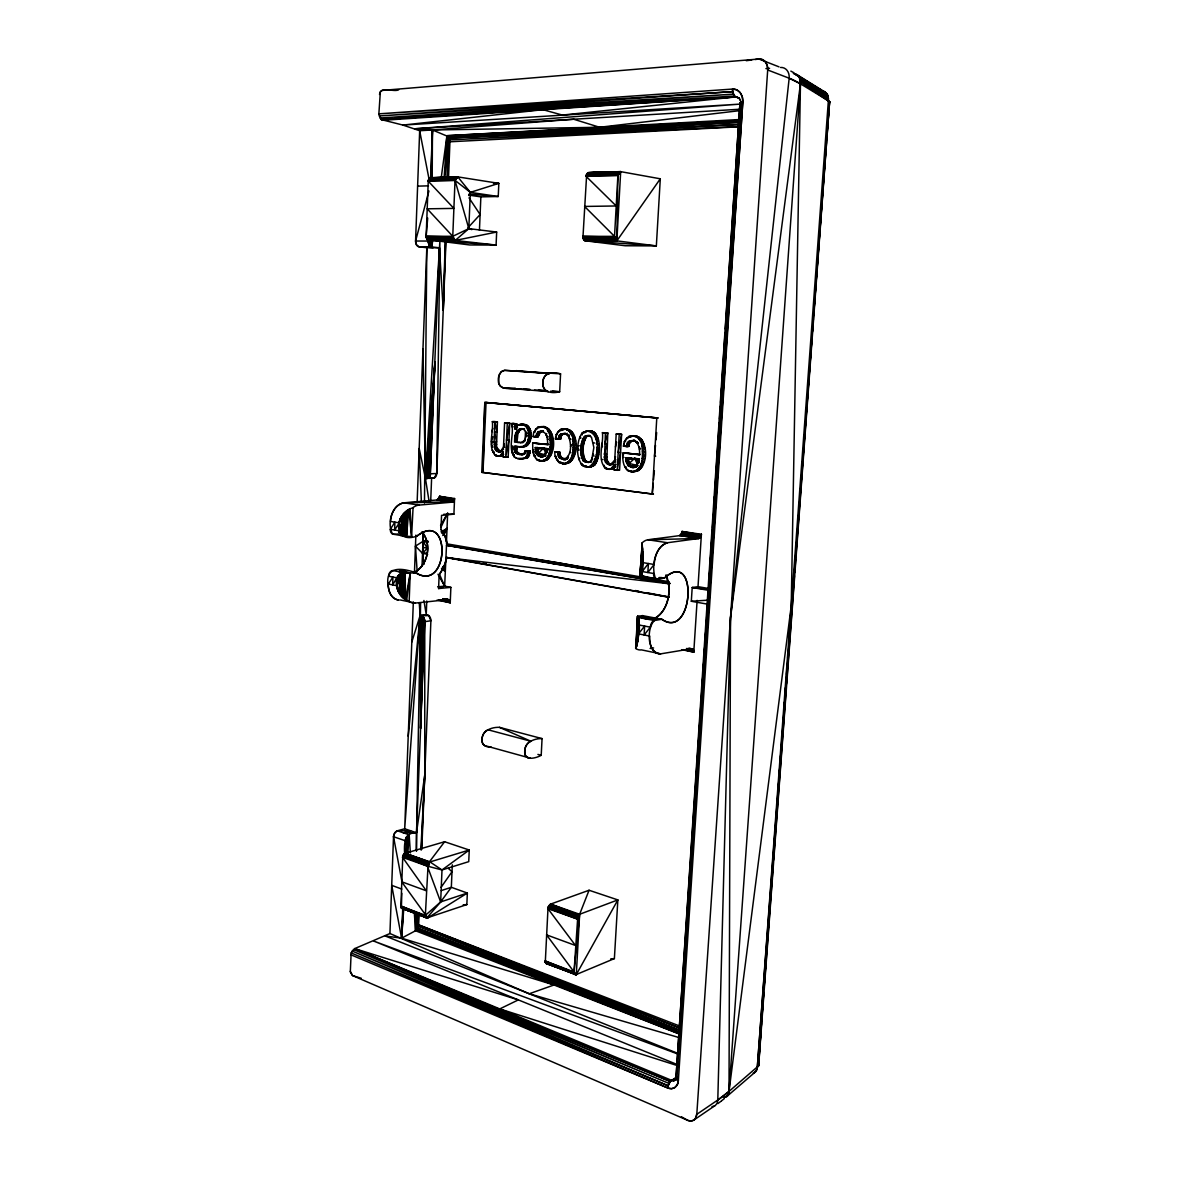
<?xml version="1.0" encoding="UTF-8"?>
<svg xmlns="http://www.w3.org/2000/svg" width="1180" height="1180" viewBox="0 0 1180 1180"><rect width="100%" height="100%" fill="white"/><g stroke="black" fill="none" stroke-linecap="round" stroke-linejoin="round"><path stroke-width="1.5" d="M419.254 602.729L420.11 615.518L423.841 617.819L424.771 621.654L424.756 775.068L421.349 849.91M642.259 542.712L639.958 575.442L656.95 579.085L664.34 578.097C698.885 546.974 693.619 641.242 661.818 619.279L642.481 615.621L637.539 616.417C641.699 626.255 637.864 639 635.99 648.587M408.339 536.295L411.599 536.649L408.855 509.509L406.481 536.443L392.571 534.068C387.025 524.554 391.008 505.173 403.958 502.813L437.013 499.966L438.768 498.83L439.565 496.352L454.566 498.521L453.754 501.013L451.999 502.164L419.003 505.099A17.936 12.714 -81 0 0 412.675 507.901C394.754 512.341 391.775 544.57 416.761 536.222C452.117 508.462 449.079 594.13 415.375 572.536C395.329 565.795 383.692 568.937 389.002 590.325C390.138 595.118 393.943 599.956 399.238 600.03M406.554 510.94L406.481 536.443L404.489 512.681L405.197 536.325L400.64 534.186L399.002 530.779L390.285 529.319L394.917 522.15L394.636 530.041L399.297 522.873L401.215 516.751L402.793 535.602L399.297 522.873L399.681 520.277M604.204 465.274L603.836 466.543L605.871 467.708L604.676 467.767L609.972 469.316L606.387 469.094C596.21 460.244 603.968 443.946 602.42 432.676L607.788 432.927L606.712 463.519L611.417 464.802L609.101 463.416L606.904 459.802L604.499 459.89L605.399 432.972L607.788 432.927L604.809 443.621L607.199 443.547L604.219 454.241L606.609 454.152M639 621.476L639 624.987L650.342 627.185A6.136 3.599 -79.1 0 1 654.428 620.518L661.818 619.279C693.545 641.138 698.899 547.122 664.34 578.097L659.163 577.964M591.342 461.911L593.865 447.5L591.46 437.175C587.625 433.444 584.705 437.087 582.477 440.14L583.805 443.857L580.87 448.312L583.333 452.678L582.3 454.964L583.289 458.4L584.262 461.469L588.938 462.383L583.126 460.79C579.542 453.223 579.867 443.533 584.425 436.452L589.233 435.523L590.31 436.497M424.476 502.931L426.821 247.697L425.493 246.93L433.104 247.741L429.196 245.071L428.207 241.059L415.581 241.015L419.667 130.729L402.911 125.08L381.17 119.564L378.869 113.841L380.358 91.716L382.202 90.418L758.961 59.015L762.56 59.649L765.422 61.935L767.236 65.505A11.638 9.012 -72.7 0 1 767.693 69.974L696.79 1114.333L695.861 1117.77L693.855 1120.056L691.052 1121A10.546 7.434 63.8 0 1 687.793 1120.381L352.495 975.55L350.312 971.951L351.153 952.924L354.708 948.602L389.931 933.528L529.26 993.767L678.957 1037.544M445.642 240.558L443.252 310.163L439.432 247.785L431.836 246.959L431.865 239.658M432.19 179.331L432.455 129.977L573.687 119.239L599.617 127.278L740.125 110.596M424.579 619.721L420.582 728.252L421.319 615.783L428.768 615.577L430.892 620.783L421.806 849.187M482.974 472.266L484.818 402.424L657.983 417.956L484.818 402.424L481.75 472.31L653.41 494.14L652.23 494.214L656.788 417.971L486.057 402.439L482.974 472.266L481.75 472.31L653.41 494.14M655.697 577.875L648.794 577.699L639.958 575.442L642.303 545.647L640.696 576.312C644.693 567.418 642.746 553.479 641.876 543.08A20.237 12.08 -80.8 0 1 647.997 539.776L679.533 535.631L681.229 534.289L682.084 531.472L701.407 534.275L698.014 586.667L692.203 587.522L691.318 601.269L707.484 604.145M678.707 1053.725L385.241 935.991L401.598 938.174L415.522 930.755L415.699 912.612M416.304 850.883L420.611 602.729M681.657 649.664L693.781 652.112L693.294 649.531L691.76 648.69L660.682 653.853C646.345 652.938 646.861 627.598 654.428 620.518L638.262 617.42L636.286 647.186L637.539 616.417L661.818 619.279L646.316 618.969L637.539 616.417L635.651 648.336A20.119 11.918 -79 0 0 641.433 649.87L660.682 653.853C651.714 654.487 649.207 643.1 649.811 636.109L638.469 633.837L638.439 617.76L637.097 644.398L638.262 617.42L636.492 646.64M421.349 501.279L419.18 448.444L425.434 478.343L434.211 478.048L436.748 473.519L439.919 240.44L425.434 478.343L429.004 500.866M639.029 622.111L639 624.987L639.029 624.22M620.208 171.631L617.892 175.407L616.845 240.868L656.346 245.912L660.299 178.8L620.68 171.646L588.466 172.649L586.681 174.168L583.009 236.354L583.613 239.363L585.369 240.794L625.179 245.75L656.346 245.912L585.369 240.794L583.613 239.363L583.009 236.354L614.529 236.369L616.845 240.868L585.369 240.794M430.435 246.428L430.538 240.971M431.6 179.095L432.455 129.977L414.77 128.797L740.73 104.061L402.911 125.08L542.948 109.681L562.373 115.079L735.774 96.922L739.137 98.235M421.319 615.783A5.163 3.599 82.1 0 1 424.771 621.654L430.892 620.783A5.148 3.599 82.1 0 0 427.455 614.928L420.11 615.518L420.582 728.252L422.647 616.417M639.044 622.789L639 624.987L638.734 618.954L637.657 641.507L638.601 618.276L637.288 643.484L638.439 617.76M712.012 1106.604A10.591 7.596 59.7 0 0 717.794 1100.011L730.509 617.686L789.169 78.219A11.697 9.278 -68.6 0 0 780.555 67.452M409.519 601.741L404.356 598.865L405.124 572.89L392.704 570.515A5.34 3.82 -78.8 0 0 388.603 576.224L397.291 577.92C399.799 569.881 409.652 574.247 415.375 572.536C448.99 594.042 452.132 508.595 416.761 536.222M429.343 239.584L429.196 245.071L428.207 241.059A5.502 3.82 88.3 0 0 431.836 246.959L419.21 246.886L416.555 244.998L415.581 241.015L428.945 190.968M431.054 179.301L432.455 129.977L599.617 127.278M420.582 728.252L423.841 617.819M443.252 310.163L445.199 240.705M446.999 176.749L448.135 136.541L432.455 129.977L419.667 130.729L429.299 180.466M638.247 636.699L638.867 619.81M642.879 556.709L640.888 576.46L642.422 546.65M582.197 434.948L582.256 432.883C601.638 423.06 602.862 454.3 594.72 465.082C575.427 474.862 574.232 443.105 582.256 432.883L588.304 430.98M447.781 178.298L449.167 138.001L448.135 136.541L739.432 120.567M583.466 432.868L583.51 431.88L585.914 431.836L584.675 432.839L584.705 431.865M437.072 600.074L450.229 602.744L449.639 600.428L447.972 599.617L415.257 603.069A17.833 12.552 -78.6 0 1 409.15 601.505L410.227 573.097L398.884 571.71L400.448 569.704L410.227 573.097L405.492 599.617L405.124 572.89L401.406 596.18L403.84 572.92C391.495 574.704 396.259 594.042 404.356 598.865M389.931 933.528L393.515 836.709L394.725 832.947L397.38 830.794L404.696 828.773L416.496 832.741L416.525 851.06M413.339 601.933L404.696 828.773L420.11 615.518L427.455 614.928M414.431 573.244L415.876 535.115M417.115 502.695L426.821 247.697L419.21 246.886A5.458 3.835 88.1 0 1 415.581 241.015M642.864 558.14L641.477 575.722M402.764 907.641L401.598 938.174L554.01 984.976L529.26 993.767M404.755 855.456C404.121 846.355 403.206 832.018 416.496 832.741L424.756 775.068L420.876 849.733M430.582 179.139L432.455 129.977M422.027 566.208L423.34 532.372M424.771 621.654L416.496 832.741L403.265 832.785L410.566 830.75L397.38 830.794A5.148 3.437 -70.2 0 0 393.515 836.709L401.79 880.855M426.776 600.974L426.231 614.677L423.915 600.487M430.715 500.792L431.615 478.062L428.517 478.195L429.756 478.372M638.129 637.997L638.97 620.872M679.887 1034.24L415.522 930.755L418.517 926.654L419.225 913.999M422.956 348.985L425.434 478.343L432.839 478.225A5.222 3.702 86.9 0 0 436.748 473.519L446.011 240.617M448.489 178.401L449.949 141.792L449.167 138.001L738.518 122.381M439.432 499.892L439.565 496.352L454.492 499.155L439.506 496.987L437.013 499.966L452.442 502.075L437.913 499.656L452.914 501.854L454.566 498.521L453.917 514.155L441.541 515.365L440.966 529.437A30.223 21.225 -79.9 0 1 447.279 545.322L670.107 583.51M426.364 917.804L425.346 915.37L428.163 863.465L429.992 861.931L469.257 850.028L468.74 861.651L441.999 869.97L427.337 866.105L402.572 857.373L402.793 856.09L405.227 853.273L444.609 841.738L469.257 850.028L441.999 869.97L440.656 901.933L426.806 917.966L400.861 907.169L402.793 856.09L405.227 853.273L429.992 861.931L441.999 869.97M438.695 599.927L450.229 602.744L450.878 587.36L438.591 588.554L439.152 574.63A30.223 21.225 -79.9 0 0 446.777 557.476L471.985 561.606M496.662 232.047L455.244 240.44L452.899 237.741L426.29 237.711L428.65 240.381L455.244 240.44L468.814 228.625L470.333 192.369L457.825 176.897L430.567 177.752L428.251 181.189L426.157 236.295L427.691 239.997L496.087 245.086L469.64 244.953L427.234 239.599L426.157 236.295L452.766 236.31L468.814 228.625L496.662 232.047L496.087 245.086L455.244 240.44L453.43 239.112L452.766 236.31L455.023 180.363L455.908 177.752L457.825 176.897L498.83 183.357L498.24 196.5L480.865 196.868L468.622 195.083M670.122 583.451L559.084 562.978L447.279 545.322L446.497 545.396L444.654 586.15L438.591 588.554M446.468 542.062L447.648 513.197L440.568 525.498M429.328 477.34L434.948 361.95L426.659 478.52L429.328 477.34L430.228 475.673L434.948 361.95L425.434 478.343M452.294 864.807L451.335 887.301L440.656 901.933L425.346 915.37L426.806 917.966L466.838 904.588L467.354 893.054L451.335 887.301L441.305 890.561M479.434 230.336L480.865 196.868M638.734 618.954L637.82 640.401L638.469 633.837L644.649 626.078L644.118 634.973L650.342 627.185M492.325 421.629L494.981 421.894L494.081 441.984L496.677 444.595L494.228 444.654L500.88 451.955L496.352 450.745L497.429 421.865L492.325 421.629C493.874 432.308 486.868 447.441 496.116 456.011L502.857 455.377L498.24 456.262M642.835 559.6L641.271 576.165L642.849 553.936L641.079 576.415L642.761 551.34L640.888 576.46M407.661 510.188L406.481 536.443L405.492 511.766M418.443 913.792L417.779 928.394L679.459 1032.249M505.822 422.838L509.731 423.104L508.167 457.058L503.049 456.822L503.285 451.542L500.423 455.45M505.94 422.986L508.521 423.119L504.598 422.853L503.476 447.294L500.615 451.232L498.432 452.029M507.297 423.133L505.719 457.147L508.949 440.111L506.5 440.17L509.731 423.104L504.598 422.853M524.186 428.856L521.324 428.709L516.398 432.101L516.073 435.7L519.716 430.553L522.548 428.694L520.115 428.724L517.283 430.597L514.849 435.73L514.554 442.117L522.976 442.721M520.867 458.946L528.33 457.294L530.277 451.055L527.844 451.129L527.091 455.392L524.731 458.327L517.607 458.563L514.392 457.103C507.503 447.368 514.495 434.55 511.604 423.561L516.766 423.797L517.4 427.647L514.952 427.676L516.766 423.797L511.604 423.561M540.927 456.985L543.346 456.896L540.071 455.436L538.508 453.091L537.667 447.559L535.233 447.633L536.074 453.164L537.638 455.51L540.927 456.985L544.393 455.2L546.945 448.946L548.154 448.916M637.48 642.525L638.601 618.276M523.507 454.595L520.247 454.212L517.076 451.704L514.642 451.793L516.722 447.913L515.572 446.35L514.274 447.972L516.914 452.943L519.436 454.477L524.628 454.182L517.799 454.285L514.642 451.793L514.2 449.565L514.362 446.379L522.77 446.984L514.362 446.379M515.498 433.621L517.946 433.576L517.002 442.058L514.701 438.916L517.15 438.872L514.849 435.73L518.831 432.057L518.699 429.653L521.324 428.709L518.507 430.567M609.101 463.416L606.712 463.519L605.561 462.25L606.756 456.97L605.414 454.197L604.367 457.058L606.771 462.206L610.222 464.861L607.877 464.212L607.966 462.147L605.561 462.25L604.499 459.89M636.079 647.643L637.539 616.417M403.029 908.733L401.598 938.174L391.716 885.339L401.775 889.071M405.728 853.524L406.525 836.959L405.315 840.75L393.515 836.709M516.796 446.32L516.914 452.943L519.185 453.548L516.751 453.636M525.144 440.951L525.484 431.423L523.389 429.063L520.115 428.724M519.775 446.66L523.669 446.35C532.18 441.276 530.041 420.331 517.533 425.228L515.159 429.314L516.368 429.284L515.808 427.19L517.032 427.175L516.663 426.216M531.059 434.963L528.625 435.022L530.248 440.288L527.254 445.347L521.56 447.028L526.103 446.291C534.363 440.937 532.8 421.629 520.306 424.431M537.667 447.559L535.602 451.498L539.29 454.256L539.275 456.247L542.136 456.94L536.856 454.344L536.457 447.603L535.13 449.816L543.493 448.223L547.859 449.521M636.905 645.239L638.262 617.42L636.699 645.991M542.062 738.606C534.334 738.311 524.643 742.22 524.761 751.1C523.714 761.292 535.278 758.548 541.207 755.333L542.062 738.606L499.42 727.337C491.868 726.998 481.912 730.538 482.03 739.418C481.13 744.86 486.322 747.648 491.057 746.925M560.574 373.839L559.674 391.745C551.842 393.973 541.768 392.158 542.889 382.482C542.741 372.836 552.742 371.331 560.574 373.839L504.627 370.343L501.323 371.7L498.845 375.8L498.771 383.117L500.173 385.949L502.754 387.807L548.346 391.613C540.337 389.813 541.296 374.812 549.246 373.558L516.073 370.638M725.331 329.014L739.978 102.675L742.795 102.159C743.518 96.082 739.418 88.544 732.574 89.061L378.869 113.841L732.662 91.627L734.462 96.022L739.005 98.043M417.558 913.453L416.717 929.84L678.323 1033.459M563.199 433.96L560.78 434.004L564.822 433.325L568.155 435.877C571.622 442.913 572.344 456.35 563.48 459.61L559.541 458.047L557.55 452.338L554.718 452.014L555.072 456.439L558.76 462.339C580.575 472.797 583.009 422.396 560.426 429.564L556.178 434.624L555.382 438.93L560.648 439.181L561.37 435.966L563.199 433.96L565.899 433.502L560.78 434.004L558.951 436.01L558.214 439.24M589.056 890.251L579.631 914.279L576.297 974.577L546.148 963.544L545.293 962.231L548.007 907.966L550.588 904.116L589.056 890.251L617.848 899.912L614.382 958.603L575.855 974.71L545.779 963.234L545.19 960.977L574.041 971.966L576.297 974.577L617.848 899.912L579.631 914.279L577.831 916.005L574.041 971.966L574.985 974.547M587.802 462.059L585.531 460.687C581.961 453.15 582.286 443.459 586.829 436.394L589.233 435.523M588.673 466.985C599.868 461.188 601.977 431.511 585.885 431.025L592.994 431.452L590.59 431.482M632.229 458.489L628.202 457.678L626.211 461.808L630.209 466.808L633.203 467.531L637.023 465.687L636.846 464.153L639.044 462.516L638.69 459.212L634.604 458.386L625.695 460.053L625.828 457.766L631.403 458.032M594.071 432.809L593.997 434.078L596.402 434.034L595.561 438.149L597.257 439.86L597.965 438.104L594.071 432.809L591.785 431.467L594.13 432.116L591.785 431.467M584.439 240.381L615.931 240.455L615.119 239.422L583.613 239.363L615.488 240.012L583.997 239.938L616.845 240.868L614.633 237.932L583.112 237.888L584.439 240.381L616.388 240.735L584.897 240.661L616.845 240.868L620.68 171.646L619.721 171.764L617.892 175.407L614.529 236.369L615.119 239.422L616.845 240.868L660.299 178.8M609.028 464.905L614.603 461.985L616.196 434.063L621.609 434.314L619.574 470.26L614.175 470.024L614.485 464.419L615.68 464.36L612.199 467.531L612.405 468.858L607.597 469.035M619.22 434.358L617.184 470.377L620.591 452.324L618.202 452.397L621.609 434.314L616.196 434.063M627.539 470.466L633.513 471.912L627.539 470.466C622.907 465.908 622.347 459.064 623.04 452.928L640.283 454.492M628.202 457.678L629.102 463.46L630.799 465.923L635.637 467.059L633.262 467.162M428.03 478.328L434.948 361.95M623.04 452.928L639.56 454.757C639.826 449.595 639.073 442.603 633.586 440.376L629.235 441.069L627.273 443.149L626.462 446.483L623.424 446.158L624.294 441.704L628.881 436.467C651.257 429.196 650.976 477.207 629.338 471.248L626.123 468.608L625.887 466.675L624.692 466.734M403.368 908.851L401.598 938.174L403.855 907.346M406.702 853.848L407.823 835.514M641.787 574.63L642.171 571.562L648.395 563.524L647.864 572.521L654.133 564.468C654.885 555.972 658.307 545.16 667.511 542.726L647.997 539.776L698.855 538.478L700.551 537.121L701.407 534.275L700.551 537.121L698.855 538.478L667.511 542.726C654 547.24 651.286 567.816 655.608 578.849L656.95 579.085A6.165 3.643 -80.5 0 1 653.587 573.48L642.171 571.562L641.684 575.044M642.525 547.712L640.696 576.312L642.613 548.848M683.397 649.634L693.781 652.112L697.129 600.355M677.527 1067.472L677.88 1061.971M678.721 1049.109L679.075 1043.592M679.901 1030.73L680.255 1025.228M681.096 1012.366L681.45 1006.85M682.158 995.832L682.645 988.486M683.353 977.468L683.825 970.122M684.548 959.089L685.02 951.744M685.727 940.726L686.2 933.38M686.804 924.191L687.394 915.002M687.984 905.827L688.589 896.638M689.179 887.448L689.651 880.103M690.374 869.085L690.846 861.739M691.554 850.721L692.041 843.361M692.63 834.186L693.221 824.997M693.811 815.808L694.415 806.633M695.005 797.444L695.595 788.255M696.2 779.08L696.79 769.891M697.262 762.546L697.985 751.513M698.457 744.167L699.165 733.149M699.652 725.803L700.36 714.785M700.832 707.425L701.554 696.407M702.026 689.061L702.734 678.043M703.088 672.526L703.929 659.664M704.401 652.319L704.991 643.144M705.478 635.784L706.186 624.766M706.658 617.42L707.38 606.402M707.735 600.885L708.561 588.024M709.033 580.678L709.755 569.66M710.109 564.143L710.935 551.296M711.304 545.779L712.13 532.918M712.484 527.416L713.325 514.554M713.679 509.037L714.505 496.19M714.874 490.674L715.7 477.812M715.936 474.139L716.894 459.448M717.13 455.775L719.269 422.706M719.505 419.033L720.331 406.171M720.582 402.498L721.526 387.807M721.762 384.134L722.721 369.429M722.957 365.756L723.9 351.065M724.137 347.392L725.095 332.701M794.214 73.529L826.693 93.604L794.214 73.529L799.317 77.039L800.453 83.824L730.509 617.686L729.019 1091.382L727.706 1095.674L723.812 1097.503L726.629 1096.648L754.949 1072.296L757.206 1068.623L828.345 100.993L827.667 95.241L825.395 92.306L795.91 74.001L793.358 73.455M739.978 102.675L675.948 1078.609L678.352 1080.57C678.574 1085.969 672.865 1090.645 667.777 1087.975L350.844 954.782M677.423 1076.676L671.656 1080.364A6.313 3.171 -70.8 0 0 667.777 1087.975L668.16 1085.777L351.153 952.924L667.777 1087.975L671.582 1088.668L674.931 1087.532L677.305 1084.671L678.352 1080.57L742.795 102.159L742.279 96.908L740.17 92.571L736.748 89.828L732.574 89.061L732.662 91.627L379.075 115.965L733.326 94.149L379.872 118.029L734.462 96.022L381.17 119.564L735.774 96.922L738.724 97.866L740.376 100.226M444.093 177.974L446.925 135.715L740.17 119.49M403.309 598.039L405.124 572.89L402.336 597.139M574.601 436.246L572.182 436.29L568.598 429.55L565.692 428.856L572.757 432.736C572.079 442.766 577.109 461.734 562.683 463.902M566.179 429.594L569.07 430.287L564.483 428.871L570.279 430.272L575.058 438.503L574.321 440.789L572.639 438.547L573.554 433.916L571.15 433.975M639.958 575.442L642.171 544.732M641.079 576.415L642.805 552.624M696.79 1114.333L717.794 1100.011A200.63 97.704 -74.8 0 0 729.019 1091.397L758.622 1065.761L761.439 1023.606M761.705 1019.933L762.634 1007.071M762.9 1003.384L763.681 992.365M764.08 986.849L764.876 975.816M765.26 970.299L766.056 959.281M766.454 953.765L767.236 942.731M767.634 937.215L768.431 926.197M768.829 920.68L769.478 911.491M770.009 904.131L770.673 894.942M771.189 887.596L771.72 880.236M772.251 872.89L772.915 863.701M773.431 856.341L774.095 847.152M774.626 839.806L775.275 830.617M775.806 823.257L776.47 814.067M776.986 806.722L777.517 799.362M778.181 790.172L778.712 782.827M779.361 773.638L779.759 768.121M780.555 757.088L780.939 751.572M781.735 740.553L782.134 735.037M782.915 724.004L783.313 718.487M784.11 707.454L784.508 701.952M785.29 690.92L785.556 687.247M786.485 674.37L786.736 670.697M787.665 657.835L787.93 654.163M407.852 852.934L409.18 834.791L397.38 830.794M753.268 1073.018A10.192 7.021 53.1 0 0 757.339 1067.074L829.614 101.583L800.453 83.824L789.169 78.219L767.693 69.974L767.236 65.505A12.169 9.425 -72.8 0 0 762.56 59.649A11.638 9.012 -72.7 0 0 758.961 59.015L755.333 59.502M758.548 1064.05L763.814 992.454M764.08 988.796L772.059 880.487M772.325 876.814L773.269 863.967M773.549 860.294L778.004 799.73M778.269 796.058L786.249 687.763M786.514 684.09L794.479 575.796M794.76 572.123L795.704 559.276M795.969 555.603L803.949 447.309M804.214 443.636L808.669 383.058M808.949 379.385L812.179 335.341M812.46 331.669L813.404 318.821M813.669 315.149L826.369 142.603M826.634 138.93L829.614 101.583L758.622 1065.761M641.271 576.165L642.864 555.308L642.702 562.595L654.133 564.468M444.86 178.475L448.135 136.541L738.385 122.189M427.691 218.005L426.157 236.295L452.781 237.018L426.172 236.988L452.899 237.741L455.244 240.44L452.766 236.31L427.204 208.816L453.887 208.403L428.251 181.189L429.137 178.593L457.339 176.897M642.038 572.979L642.171 571.562L641.876 574.144M401.82 893.26L401.377 908.113L427.263 917.981L401.377 908.113L427.721 917.893L467.354 893.054L440.656 901.933L427.337 866.105L428.163 863.465L444.609 841.738M543.08 426.585L545.942 427.278L550.013 430.42C549.157 440.273 554.364 458.991 540.16 461.233L536.871 459.757L534.26 456.203L532.814 451.704L532.682 443.031L548.641 444.462M609.972 469.316L614.588 467.428L614.352 466.469M585.398 462.162L591.342 461.542L586.578 462.295L586.667 461.38L584.336 460.731L584.484 458.356L582.079 458.445M655.49 445.288L654.502 456.232L655.682 456.188M655.992 439.83L656.655 432.544M637.982 639.236L638.469 633.837M652.23 494.214L653.219 483.358M653.543 479.729L654.369 470.673M397.203 588.319L396.996 585.737L401.392 573.436L399.076 593.038L402.601 573.097L400.551 595.148L403.84 572.92M612.641 464.389L611.491 464.065L614.736 459.935L615.518 456.675M582.876 465.746L585.206 466.38L582.876 465.746L581.828 463.755M574.041 971.966L579.631 914.279L550.588 904.116L547.918 908.644L575.501 945.49L546.561 934.87L574.041 971.966L574.616 974.238L576.297 974.577L545.204 961.626L574.055 972.615L545.19 960.977M641.964 573.598L642.171 571.562M408.221 736.217L420.11 615.518L411.805 642.009M439.565 496.352L454.344 499.804L439.358 497.621L454.094 500.438L439.108 498.255L453.754 501.013L438.768 498.83L453.356 501.5L438.37 499.302L452.914 501.854L403.958 502.813C395.344 504.096 390.875 513.521 390.565 521.442L399.297 522.873L401.672 534.982M635.71 466.69L638.616 460.348M406.672 600.31L410.227 573.097M399.784 594.115L402.601 573.097M431.836 246.959L432.824 239.673M441.231 177.664L446.925 135.715L739.285 120.463M540.16 461.233C558.996 462.56 557.963 420.95 537.903 427.293L533.758 432.308L532.991 436.556L538.198 436.807L540.676 431.644L543.316 431.187M422.617 532.254C424.092 542.977 421.511 553.597 424.254 564.114M517.607 458.563L523.3 458.858L527.121 457.339L529.068 451.084C522.135 451.144 532.564 449.536 527.755 453.282L530.189 453.209L525.897 457.383L528.33 457.294L525.956 458.297L529.525 455.303L527.091 455.392L530.277 451.055L525.115 450.819L525.675 452.884L522.298 454.625L515.69 452.973L516.648 449.492L514.2 449.565M401.392 573.436L398.457 591.918L396.996 585.737L399.15 574.675M379.503 94.474C380.402 85.609 393.56 92.438 398.663 89.842M583.112 237.888L614.824 238.699L583.303 238.655L615.119 239.422L614.529 236.369L584.572 206.441L616.211 205.969L586.135 176.381L587.05 173.563L588.938 172.664M430.228 475.673L439.432 247.785L426.821 247.697M585.531 460.687L583.126 460.79L583.997 456.63L580.929 452.766L583.274 448.238L582.183 446.07L583.009 441.704L584.882 440.081L584.351 438.518L586.829 436.394L584.425 436.452M593.466 466.071L591.062 466.174L593.525 465.141L594.808 463.062L594.292 461.513L597.759 458.194L596.933 456.616L599.086 449.964L596.697 450.037L598.555 454.374L595.354 458.283L596.682 461.424L592.316 465.186L594.72 465.082C586.268 467.781 593.024 467 596.003 463.017L593.614 463.121M543.287 431.644L538.242 431.674L535.764 436.851M400.64 534.186L399.297 522.873L400.079 519.053M532.637 449.521L534.024 451.675L533.537 453.961L535.469 456.159L534.26 456.203M398.088 599.942C390.964 598.599 388.014 590.501 388.323 584.012L392.94 577.064L392.66 584.882L397.572 576.651M528.404 444.388L525.956 444.447L528.389 442.397L527.814 440.332L530.985 436.585L528.448 432.839L529.982 428.915L524.82 424.756C512.813 425.331 521.944 423.487 527.106 425.375L526.796 427.263L529.23 427.219M587.994 435.7L590.398 435.641M615.473 447.014L616.639 442.131M623.866 443.931L624.618 446.128L627.657 446.438L628.247 442.117L634.781 440.347L633.586 440.376M626.462 446.483L628.851 446.409L629.663 443.09L631.61 441.01L634.516 440.553M504.332 443.798L503.476 447.294L504.701 447.264M669.267 597.11L446.777 557.476L443.916 566.754L439.152 574.63M399.297 522.873L400.595 517.873M624.294 441.704L625.489 441.674L625.297 440.096L627.598 437.485L634.427 435.745L637.421 436.467L641.876 439.786C641.625 450.214 646.257 468.549 632.332 471.971L631.713 471.13M635.622 435.715L633.439 436.069L638.056 437.249L640.371 441.069L642.746 441.01L641.95 445.834L643.631 448.135L644.324 445.76L641.551 441.04L639.501 439.845L639.236 437.22L633.232 435.774M546.679 433.502L546.222 435.228L548.184 436.91L546.974 436.939L545.47 433.517L542.21 430.995M634.398 467.472L628.409 466.026L625.695 460.053L627.023 457.722L626.89 460.008L628.586 461.704L627.568 464.787L633.203 467.531L635.637 467.059M497.429 421.865L494.981 421.894L496.972 431.91L494.523 431.954L496.529 441.925L494.081 441.984L495.334 449.55L497.783 449.477L497.4 451.38L499.656 451.999L495.6 447.294L495.334 449.55L496.352 450.745L498.801 450.672M400.241 573.967L396.996 585.737L397.513 589.558M528.552 436.63L529.687 438.223L530.897 432.795L527.534 428.959L528.168 426.024L525.734 426.054M491.883 431.674L492.842 428.311M492.871 436.659L491.426 441.689L492.65 441.659L491.573 444.358L492.945 446.984L491.721 447.014M679.724 1026.054L418.782 924.958L417.779 928.394L680.373 1030.7M545.971 460.451L543.552 460.554L546.502 459.625L548.287 457.648L549.511 455.613L548.98 453.548L552.373 449.226L549.939 449.3L551.399 453.474L547.077 457.693L546.502 459.625L544.275 460.805L538.508 460.495L535.558 457.988M398.663 575.102L397.291 577.92L397.852 576.091M512.636 445.848L511.692 450.908M570.736 431.57L570.338 432.78L572.359 433.945M541.856 426.6L547.594 427.986L552.27 436.113L550.381 440.597L552.8 440.538L549.851 436.158L550.795 431.585L548.375 431.629L546.384 428.001L543.508 427.308L544.29 426.57L537.903 427.293L544.29 426.57M554.718 452.014L558.76 452.294L557.756 454.005L561.164 456.778L560.751 458.002L558.745 456.867L557.948 455.672L560.367 455.583L561.96 457.958L567.064 459.108L564.689 459.566L567.064 459.108M548.007 429.269L547.579 430.449L549.585 431.615M513.639 455.952L514.097 454.743L511.884 452.53L513.108 452.486M397.291 577.92L398.221 575.575M493.815 453.622L494.302 452.427L492.104 450.244M579.085 459.757L579.808 458.002M594.808 463.062L596.166 459.875M537.298 453.12L538.036 451.424L536.34 449.787M444.211 534.481L447.014 528.507L441.01 531.826M440.981 527.239L447.648 513.197M550.381 440.597L552.874 442.736L550.234 447.146L552.373 449.226M468.681 195.526L470.333 192.369L498.83 183.357L493.505 183.505M568.908 434.55L568.155 435.877L569.365 435.848L568.937 437.618L570.913 439.329L569.704 439.358M566.489 434.594L567.255 433.281M622.907 455.185L624.235 452.884M578.716 914.869L576.961 918.881L547.918 908.644L550.588 904.116L578.716 914.869L579.631 914.279L576.961 918.881L548.007 907.966L577.05 918.188L548.169 907.243L549.674 904.691L578.716 914.869L577.212 917.465L548.169 907.243L550.588 904.116M598.009 447.781L596.697 450.037L599.219 447.751L596.815 447.81L598.835 443.783L596.431 443.857L598.452 439.83L596.062 439.889M520.542 442.78L523.935 440.981L525.115 438.96M556.134 452.176L558.76 452.294L560.175 453.931L558.745 456.867L561.164 456.778M442.78 535.514L447.014 528.507L441.6 533.139M590.148 461.601L591.431 459.522L592.64 459.463L592.109 457.914M511.81 425.198L512.828 423.546L515.542 423.812L517.4 427.647M614.485 464.419L611.24 468.549L606.387 469.094M427.558 864.793L429.063 862.447L404.77 853.465L429.535 862.123L405.227 853.273L402.793 856.09L427.337 866.105L429.992 861.931L427.558 864.793L403.059 855.412L427.824 864.114L403.413 854.777L428.591 862.904L404.298 853.774L402.793 856.09L429.092 865.427M405.227 853.273L402.572 857.373L426.334 890.797L401.643 881.74L427.721 917.893L402.66 908.6M573.038 449.669L575.442 449.595L574.542 447.456L573.038 449.669L575.132 451.763L571.725 456.144L572.241 458.238L570.973 460.289L566.843 463.46L563.893 463.858L570.353 462.236L567.934 462.324M441.069 887.345L451.999 871.74L448.223 868.274M597.773 452.235L596.151 454.462L596.933 456.616M583.009 441.704L581.386 443.916L582.183 446.07M586.135 176.381L617.892 175.407L620.68 171.646L588.466 172.649L619.721 171.764L618.158 173.888L586.401 174.876L587.965 172.796L619.721 171.764M579.631 914.279L577.212 917.465L548.435 906.506L577.477 916.713L548.788 905.812L578.244 915.385L549.674 904.691M570.486 446.615L571.784 444.934L570.574 444.978M436.423 178.593L431.054 177.767L428.251 181.189L455.023 180.363L457.825 176.897L455.023 180.363L468.814 228.625L471.823 229.613M456.837 177.03L430.567 177.752L428.488 179.803L455.274 178.962L456.837 177.03L430.066 177.885L428.488 179.803L455.097 179.67L428.325 180.496L455.023 180.363L470.333 192.369L498.24 196.5L469.212 194.125M442.795 533.67L447.014 528.507M641.138 468.253L638.764 468.372L641.315 466.189L640.888 464.035L642.82 461.793L643.262 463.932L639.958 468.312L637.775 469.389L637.982 470.363L632.332 471.971L633.011 471.69M575.132 451.763L572.728 451.837L574.144 456.07L569.778 460.333L572.182 460.244M537.697 433.65L539.466 431.659L543.42 430.98L537.357 432.676L538.552 435.214L536.974 436.836C530.218 435.759 539.437 438.296 536.118 435.258L539.791 432.632L539.466 431.659M560.161 435.995L561.99 433.975L562.285 434.963L558.582 437.632L559.438 439.211L561.016 437.574L559.866 435.007L561.99 433.975M467.973 227.755L480.113 214.509L469.035 197.871M428.207 541.458L422.986 541.369L427.337 548.169L422.514 553.376L415.463 546.104L422.986 541.369L427.603 540.956M628.468 443.12L626.875 444.816L627.657 446.438L629.25 444.742L628.468 443.12L630.636 442.043L630.43 441.04L633.793 440.671L631.403 440.73M608.777 469.375L613.63 468.43L615.547 466.41L613.158 466.513L615.68 464.36M525.469 437.397L527.047 435.789L525.926 433.65L527.15 433.635L525.484 431.423M536.074 453.164L538.508 453.091L543.493 448.223L547.358 451.114M676.937 1076.662L675.948 1078.609L741.04 102.35L676.819 1079.7L742.795 102.159A6.741 1.003 2.2 0 0 740.568 103.368M626.713 463.563L629.102 463.46L634.604 458.386L639.442 458.932M726.629 1096.648L728.458 1094.391L729.019 1091.382L800.453 83.824L799.76 77.924L797.459 74.915M620.68 171.646L618.158 173.888L586.681 174.168L618.438 173.165L587.05 173.563L619.235 172.073L587.965 172.796M676.214 1077.665L670.328 1081.514L668.16 1085.777L352.038 951.006L669.06 1083.447L353.322 949.472L670.328 1081.514L354.708 948.602L518.33 999.903L499.774 1008.915L678.471 1065.953M521.56 447.028L524.436 446.645L529.599 442.367L527.165 442.426M586.829 435.582L590.369 435.789L585.634 436.423L583.141 438.547L585.546 438.488M540.337 427.249L536.738 428.266L534.658 430.759L534.968 432.278L533.758 432.308M566.901 428.827L562.447 429.21L564.881 429.181L561.65 430.508L561.636 429.55L557.108 433.075L557.388 434.609L556.178 434.624M521.073 454.669L524.451 452.914L525.115 450.819L527.844 451.129M457.825 176.897L455.274 178.962L428.768 179.154L455.539 178.313L429.137 178.593L456.35 177.31L430.066 177.885M413.074 507.577L411.599 536.649L410.094 508.919M567.964 456.276L568.229 457.766L564.645 459.197M721.423 1100.925L724.314 1098.624M717.794 1100.011L729.019 1091.382L791.234 605.871L800.453 83.824A213.079 109.873 -86.8 0 0 789.169 78.234M632.008 467.59L637.023 465.687M717.912 1103.58L720.832 1101.383M714.977 1105.645L693.855 1120.056M676.922 1077.886L671.656 1080.364L354.708 948.602M676.405 1078.874L673.514 1080.718L671.656 1080.364M677.291 1078.697L672.6 1080.659L677.158 1077.9M677.423 1078.638L673.514 1080.718L676.553 1078.844M414.976 572.064C428.34 564.438 432.027 543.523 421.939 531.87C432.278 543.862 428.134 566.194 413.413 572.713M545.278 459.669L547.712 459.581L541.369 461.188L540.942 460.406M640.135 466.248L642.51 466.13L640.15 469.286L631.138 472.029M612.45 463.047L614.603 461.985M571.032 458.283L573.451 458.194L570.973 460.289L571.268 461.233L566.164 463.224L568.583 463.121M503.713 454.418C498.093 455.259 500.718 457.751 501.264 454.492M753.622 1072.93L754.949 1072.296M561.636 429.55L558.037 431.526M527.18 444.418L524.82 445.406L524.879 446.32M530.941 741.261C524.186 743.105 521.501 757.84 530.115 758.106L487.473 746.321C478.874 746.158 481.366 731.526 488.225 729.845L530.941 741.261L499.42 727.337M636.064 471.277L639.162 470.304L636.787 470.422M429.255 863.259L425.862 864.291L429.446 864.07M522.755 424.402L517.533 425.228M502.311 449.3L503.536 449.255L499.656 451.999M585.634 436.423L588.024 435.553M525.675 452.884L522.298 454.625M650.106 648.469L653.587 647.923M746.276 60.711L751.719 59.988M553.051 563.671L559.084 562.978M668.5 597.198L445.996 557.55L446.777 557.476M427.13 552.919L422.514 553.376L427.662 554.29M437.632 586.829L444.654 586.15L450.878 587.36M564.881 429.181L560.426 429.564L562.845 429.52M398.663 533.935L394.002 534.319A5.369 3.865 -80.7 0 1 390.285 529.319M765.909 68.602L769.596 68.322M610.768 958.868L614.382 958.603M382.615 120.301L735.774 96.922A6.962 3.791 88.8 0 1 732.574 89.061M691.318 601.269L707.749 600.178M463.194 904.809L466.838 904.588M414.77 128.797L740.081 109.224M738.783 124.579L449.801 139.874L738.827 126.555M738.857 126.806L449.949 141.792L449.167 138.001L738.946 124.328M634.884 471.336L637.259 471.218M537.638 455.51L545.13 455.2M610.016 468.962L612.405 468.858M614.175 470.024L616.565 469.906M637.775 469.389L640.15 469.286M628.409 466.026L636.728 465.687M612.199 467.531L614.588 467.428M634.516 466.749L636.89 466.631L630.799 465.923M611.24 468.549L613.63 468.43M640.888 464.035L643.262 463.932M436.748 473.519L430.567 473.785A5.251 3.702 86.8 0 1 426.659 478.52M589.867 466.587L592.272 466.469M613.408 462.029L615.798 461.941M626.211 461.808L628.586 461.704M644 461.734L641.64 461.837L644.516 458.371L642.141 458.459L645.032 454.993L642.658 455.082L644.914 451.542L642.54 451.63L644.811 448.105L642.436 448.179M637.864 462.575L639.044 462.516M581.74 465.068L582.95 465.023L580.619 463.814M607.877 464.212L610.267 464.109M614.736 459.935L615.931 459.875M561.178 462.25L558.76 462.339L561.68 462.796M584.262 461.469L586.667 461.38M587.743 462.427L588.938 462.383M556.591 459.905L557.816 459.861L555.839 458.165L556.282 456.395L555.072 456.439M563.48 459.61L565.899 459.522L559.541 458.047L561.96 457.958M595.354 458.283L597.759 458.194M622.789 457.442L623.984 457.398M541.856 460.893L544.275 460.805M594.971 459.92L597.36 459.831M601.534 459.551L602.729 459.507M568.849 461.336L571.268 461.233M568.229 457.766L565.81 458.784M595.738 456.66L598.142 456.572M604.367 457.058L606.756 456.97M536.871 459.757L539.304 459.669M506.943 457.103L504.258 456.793L506.825 456.896M548.302 455.657L550.721 455.569L548.287 457.648L548.597 458.592L546.502 459.625L546.178 458.681M514.392 457.103L515.999 457.825M539.275 456.247L541.709 456.159M583.51 454.92L581.091 454.993L583.289 458.4L581.593 456.719M571.725 456.144L574.144 456.07M524.731 458.327L527.18 458.253M519.23 458.755L521.678 458.666M547.077 457.693L549.497 457.604M517.799 454.285L520.247 454.212M569.601 452.589L570.81 452.545M512.872 454.787L514.097 454.743M519.436 454.477L521.87 454.403M548.98 453.548L551.399 453.474M536.856 454.344L539.29 454.256M596.564 452.265L598.968 452.191M499.332 455.864L501.78 455.775M496.116 456.011L500.689 456.173M557.756 454.005L560.175 453.931M572.418 454.02L574.822 453.931M503.049 456.822L508.167 457.058L504.376 456.985M577.846 450.2L579.056 450.155L577.964 447.987M532.814 451.704L534.024 451.675M549.644 451.439L552.063 451.365M580.752 450.524L583.156 450.436M515.69 452.973L518.123 452.899M639.28 449.005L640.475 448.961L638.793 446.63M546.222 452.161L547.432 452.117L545.308 453.68L545.632 456.085L540.071 455.436M557.55 452.338L559.969 452.265L560.367 455.583M523.3 453.858L524.525 453.813M624.943 446.32L627.657 446.438M641.95 445.834L644.324 445.76M580.87 448.312L583.274 448.238M497.4 451.38L499.833 451.306M500.615 451.232L501.839 451.188M546.9 450.037L548.11 449.993L546.945 448.946L535.233 447.633L543.493 448.223L546.148 453.74M526.472 450.967L528.92 450.893M493.078 452.471L494.302 452.427M417.617 186.145L428.502 185.835M578.082 445.789L579.292 445.745M514.274 447.972L516.722 447.913M580.988 446.099L583.392 446.025M550.234 447.146L552.668 447.073L550.455 442.795L552.874 442.736M543.493 448.223L541.074 448.297L547.712 448.769M575.751 447.412L573.332 447.486L575.634 444.093L573.215 444.152L575.516 440.76L573.111 440.819M623.424 446.158L628.851 446.409M638.336 443.016L635.976 441.763L638.336 443.016L637.156 443.046M593.51 442.987L594.72 442.957M628.247 442.117L630.636 442.043M550.529 444.993L552.963 444.919M627.273 443.149L629.663 443.09M494.376 447.323L496.824 447.25M523.669 446.35L526.103 446.291M643.838 443.415L641.463 443.488L640.371 441.069M517.548 442.441L519.982 442.382M639.501 439.845L641.876 439.786M581.799 441.733L584.203 441.674M629.235 441.069L631.61 441.01M527.814 440.332L530.248 440.288M626.315 438.488L631.271 436.423L628.881 436.467M641.02 438.547L638.646 438.606L636.861 437.279M582.477 440.14L584.882 440.081M597.464 436.379L595.059 436.423L595.28 432.78L592.876 432.824M528.463 438.252L530.912 438.193M558.582 437.632L561.016 437.574M550.293 438.4L552.727 438.341M635.047 436.526L637.421 436.467M579.646 438.178L580.855 438.149L580.324 436.585M546.974 436.939L547.432 439.196L548.656 439.167M555.382 438.93L559.438 439.211L556.591 438.916L555.78 436.777M514.849 435.73L517.297 435.671M536.118 435.258L538.552 435.214M525.823 435.818L527.047 435.789M617.701 434.211L620.09 434.166M532.991 436.556L538.198 436.807M549.851 436.158L552.27 436.113M558.951 436.01L561.37 435.966M534.378 436.703L536.812 436.659M528.448 432.839L530.897 432.795M536.472 433.665L538.906 433.621M551.812 433.871L549.393 433.93L548.375 431.629M603.895 432.824L606.299 432.78M528.286 430.656L530.72 430.612M540.219 431.334L542.653 431.29M516.398 432.101L518.831 432.057M538.242 431.674L540.676 431.644M571.946 431.541L569.527 431.585L567.86 430.317M588.23 431.246L590.649 431.216M523.389 429.063L524.613 429.048M527.534 428.959L529.982 428.915M535.573 429.225L536.797 429.21M549.231 429.24L545.16 428.016M517.283 430.597L519.716 430.553M517.209 426.01L514.76 426.039L514.318 423.812M512.002 426.821L513.226 426.806M521.944 424.594L524.392 424.564M518.92 424.829L521.368 424.8M523.596 424.771L526.029 424.741M524.658 425.405L527.106 425.375M443.739 514.288L453.917 514.155M586.401 174.876L617.966 174.64L586.224 175.628L617.892 175.407M454.285 240.071L427.234 239.599L453.828 239.658L426.836 239.053L453.43 239.112L426.29 237.711L427.691 239.997L454.285 240.071L452.766 236.31M455.244 240.44L427.691 239.997M549.246 373.558L504.627 370.343C499.819 370.727 497.975 376.523 498.314 380.653C498.255 389.651 508.978 389.031 515.247 388.132M583.009 236.354L614.529 237.136L583.009 237.106L614.633 237.932L615.931 240.455M586.608 462.103L588.968 462.191M587.153 466.557L583.997 466.439L586.401 466.336L585.28 465.643M586.327 466.72L591.077 466.882M618.379 470.319L615.37 469.965M624.618 446.128L627.332 446.247M503.831 387.969L529.053 389.68M534.452 390.034L543.464 390.654M550.662 391.141L559.674 391.745L552.565 391.17M548.479 444.506L532.682 443.031L547.726 444.698L547.432 439.196M524.141 388.854L529.879 389.326M538.346 390.005L544.113 390.477M602.42 432.676L605.399 432.972M557.801 438.886L560.648 439.181M659.119 577.522L664.34 578.097L660.815 577.492M539.127 447.736L547.904 448.71M625.828 457.766L638.69 459.212M400.226 535.381L405.094 535.927M708 589.292L692.203 587.522L708.384 590.295M557.137 451.94L559.969 452.265M445.996 557.55L669.296 583.79M608.792 468.991L611.166 469.271M431.615 478.062L432.839 478.225M403.958 502.813L419.003 505.099M691.76 648.69L693.294 649.531L693.781 652.112M560.721 463.121L565.102 463.814L563.14 463.032M679.96 535.514L698.855 538.478M437.456 499.877L451.999 502.164M447.972 599.617L449.639 600.428L450.229 602.744M475.599 562.196L479.198 562.786M482.797 563.376L486.396 563.966M639.56 454.757L625.429 452.854M669.296 581.77L446.394 543.759L447.279 545.322L445.14 536.502L440.966 529.437M698.014 586.667L708.325 588.437M422.986 541.369L428.134 542.254M446.497 545.396L669.34 583.599M423.369 547.476L427.337 548.169M635.312 590.531L638.882 591.21M647.835 592.935L669.281 597.05M445.022 598.968L448.415 599.632M388.323 584.012L396.996 585.737L397.925 590.767M443.916 598.776L448.857 599.764L443.769 598.732M442.677 598.702L449.27 600.03L444.196 598.953M689.504 648.41L692.97 649.103L689.43 648.351M443.046 599.101L449.639 600.428L442.884 598.924M443.341 599.602L449.919 600.93L443.208 599.381M686.627 648.69L693.545 650.091L686.524 648.499M443.533 600.178L450.111 601.505L443.444 599.927M686.79 649.339L693.707 650.74L686.731 649.103M440.347 600.133L450.214 602.125L441.94 600.119M685.138 649.678L693.796 651.434L686.834 649.782M400.374 599.986L415.257 603.069M629.102 463.46L638.203 465.628M538.508 453.091L545.145 454.713M537.903 754.418L541.207 755.333M634.781 441.069L637.156 441.733M822.209 90.934L823.861 91.406M637.495 464.183L634.604 458.386L639.398 459.787M361.272 978.264L352.495 975.55L350.298 971.288M404.298 853.774L429.063 862.447M678.529 1054.271L373.927 941.153L678.751 1065.157M547.033 963.706L576.297 974.577M442.397 569.925L445.273 571.017L443.311 566.4M425.346 915.37L400.728 905.989L425.361 915.96L400.743 906.594L427.721 917.893M681.111 1028.665L418.517 926.654L680.462 1030.479M758.961 59.015L779.021 66.862M679.311 1032.426L416.717 929.84L416.673 913.35M574.616 974.238L545.293 962.231L546.576 963.691L547.476 963.573L545.293 962.231L574.144 973.235L575.412 974.695M425.98 917.509L400.861 907.169L402.203 908.571L403.118 908.497L400.861 907.169L425.464 916.55L426.806 917.966M418.782 924.958L679.429 1027.78M739.963 103.073L740.863 103.457M494.568 454.757L497.341 455.967L495.792 454.728M557.683 461.129L559.969 462.295M790.851 71.11L793.801 72.688M681.406 1116.767L687.793 1120.381L691.052 1121A11.018 7.773 63.8 0 0 695.846 1117.785M627.908 463.504L629.943 464.684L629.604 465.982L633.203 467.531M808.138 82.659L820.646 90.005M798.786 76.243L827.667 95.241L799.76 77.924L828.257 97.099L800.365 79.827L828.478 99.061L800.586 81.848L828.345 100.993A10.753 1.623 1.8 0 1 829.009 102.365M441.482 568.303L445.273 571.017L442.751 566.754M634.604 458.386L638.823 461.454M400.448 569.704L401.569 570.707M642.481 615.621L643.513 616.727M512.828 423.546L515.542 423.812L515.159 429.314M514.952 427.676L516.368 429.284M443.046 568.465L445.273 571.017M739.506 98.663L740.568 100.831M426.998 237.652L428.65 240.381M437.987 574.247L444.654 586.15L439.55 574.439M400.182 533.714L399.002 530.779L399.194 532.077M593.201 454.138L593.997 456.276M399.769 533.212L399.002 530.779L399.445 532.667M596.254 436.394L597.257 439.86M573.392 436.261L574.321 440.789M601.83 443.297L602.434 446.807M405.197 536.325L403.545 513.639L403.973 536.045L401.923 515.66L402.793 535.602M581.961 450.48L582.3 454.964M415.463 546.104L417.174 571.681M410.375 852.904L409.18 834.791A5.177 3.437 -70.4 0 0 405.315 840.75M414.327 912.656L415.522 930.755M523.935 440.981L523.994 441.925M402.704 514.627L403.973 536.045M821.796 90.875A11.24 8.821 -59.6 0 1 828.345 101.008M758.121 1063.387A9.838 4.263 6.9 0 1 757.339 1067.104M696.554 1114.481A10.546 7.434 63.8 0 1 695.639 1117.917M678.352 1080.57A6.151 2.758 5.8 0 1 676.642 1076.839M669.016 586.681C669.385 598.806 665.417 614.043 653.189 619.146C668.544 611.624 672.762 589.72 665.992 574.867L669.016 586.681M610.252 464.492L612.686 464.02L610.252 464.492M682.084 531.472L681.229 534.289L679.533 535.631L699.725 538.08L680.831 534.835L700.153 537.667L681.229 534.289L700.551 537.121L681.568 533.64L700.891 536.457L681.834 532.918L701.141 535.735L681.996 532.195L701.318 534.997L682.084 531.472M502.12 453.533L501.648 455.421L503.344 453.489L502.12 453.533M676.745 1077.753L674.4 1080.556L676.745 1077.753M545.602 455.156L544.408 456.129L545.602 455.156M496.101 421.732L493.55 421.614L496.101 421.732M693.294 649.531L688.102 648.484L693.294 649.531"/></g></svg>
